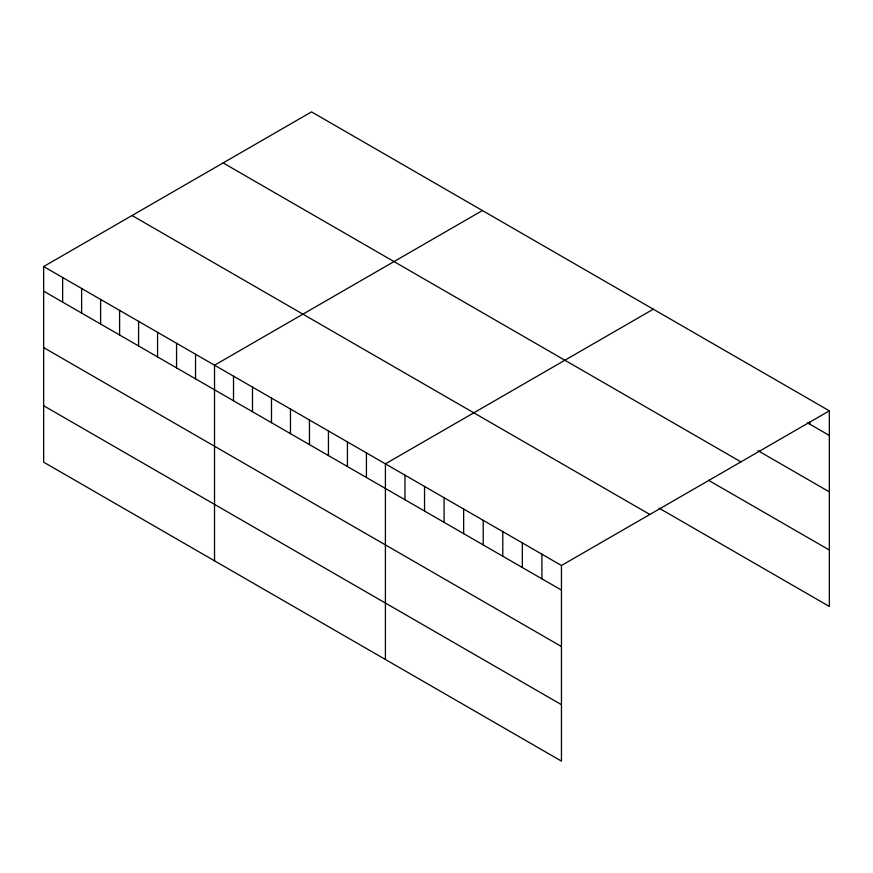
<?xml version="1.0" encoding="UTF-8"?>
<svg xmlns="http://www.w3.org/2000/svg" width="873" height="873" viewBox="0 0 873 873"><rect width="100%" height="100%" fill="white"/><g stroke="black" fill="none" stroke-linecap="round" stroke-linejoin="round"><path stroke-width="1.31" d="M43.65 266.549L561.459 565.497L561.459 761.114L43.65 462.166L43.65 266.549L311.541 111.886L829.35 410.834L829.35 606.451L659.05 508.13M482.42 210.535L214.529 365.198L214.529 560.815M653.299 309.195L385.408 463.858L385.408 659.475M561.459 565.497L829.35 410.834M807.481 422.827L829.35 435.441M758.004 450.686L829.35 491.881M223.139 162.924L740.948 461.882M708.527 480.27L829.35 550.023M132.052 215.511L649.861 514.459M43.65 291.146L561.459 590.104M43.65 347.585L561.459 646.544M43.65 405.727L561.459 704.686M809.784 421.561L809.784 424.147M541.904 554.213L541.904 578.81M522.338 542.919L522.338 567.515M502.783 531.624L502.783 556.221M483.216 520.33L483.216 544.927M463.65 509.035L463.65 533.643M444.095 497.741L444.095 522.349M424.529 486.447L424.529 511.054M404.974 475.152L404.974 499.76M366.42 452.891L366.42 477.498M347.432 441.934L347.432 466.542M328.444 430.967L328.444 455.575M309.457 420.011L309.457 444.619M290.469 409.044L290.469 433.652M271.492 398.088L271.492 422.696M252.504 387.121L252.504 411.729M233.517 376.165L233.517 400.772M195.541 354.242L195.541 378.849M176.553 343.275L176.553 367.882M157.566 332.318L157.566 356.926M138.578 321.351L138.578 345.959M119.601 310.395L119.601 335.003M100.613 299.428L100.613 324.036M81.626 288.472L81.626 313.08M62.638 277.505L62.638 302.113"/></g></svg>
